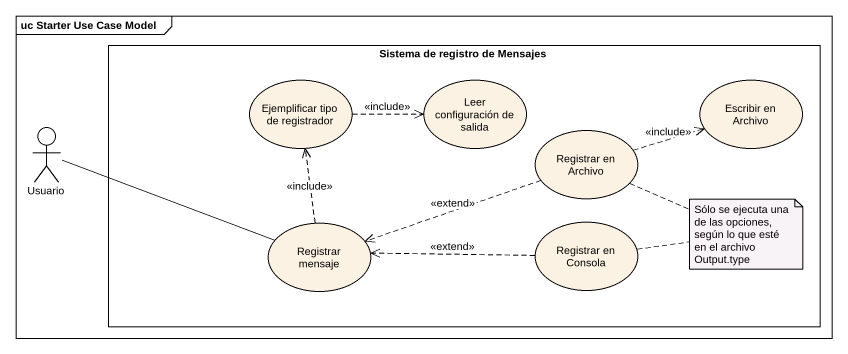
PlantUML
@startuml
mainframe uc Starter Use Case Model
rectangle "Sistema de registro de Mensajes" as Sistema_de_registro_de {
  usecase "Ejemplificar tipo de registrador" as Ejemplificar_tipo_de
  usecase "Leer configuración de salida" as Leer_configuración_de_salida
  usecase "Escribir en Archivo" as Escribir_en_Archivo
  usecase "Registrar en Archivo" as Registrar_en_Archivo
  usecase "Registrar mensaje" as Registrar_mensaje
  usecase "Registrar en Consola" as Registrar_en_Consola
}
actor Usuario
Ejemplificar_tipo_de .right.> Leer_configuración_de_salida : <<include>>
Usuario -right- Registrar_mensaje
Registrar_en_Archivo .right.> Escribir_en_Archivo : <<include>>
Registrar_en_Archivo .left.> Registrar_mensaje : <<extend>>
Registrar_mensaje .up.> Ejemplificar_tipo_de : <<include>>
Registrar_en_Consola .left.> Registrar_mensaje : <<extend>>
note as N1
  Sólo se ejecuta una de las opciones, según lo que esté en el archivo Output.type
end note
N1 .. Registrar_en_Archivo
N1 .. Registrar_en_Consola
@enduml
